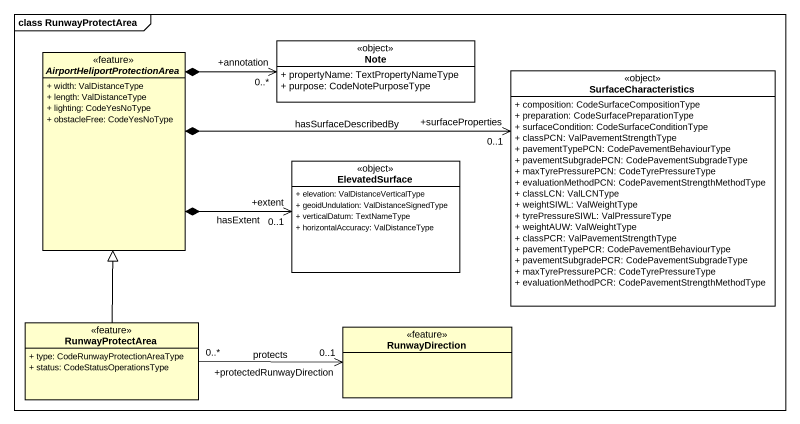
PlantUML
@startuml
mainframe class RunwayProtectArea
hide circle
hide empty members
skinparam classAttributeIconSize 0
class "Note" as Note_ <<object>> #FFFFFF {
  + propertyName: TextPropertyNameType
  + purpose: CodeNotePurposeType
}
abstract class "AirportHeliportProtectionArea" as AirportHeliportProtectionAre <<feature>> {
  + width: ValDistanceType
  + length: ValDistanceType
  + lighting: CodeYesNoType
  + obstacleFree: CodeYesNoType
}
class SurfaceCharacteristics <<object>> #FFFFFF {
  + composition: CodeSurfaceCompositionType
  + preparation: CodeSurfacePreparationType
  + surfaceCondition: CodeSurfaceConditionType
  + classPCN: ValPavementStrengthType
  + pavementTypePCN: CodePavementBehaviourType
  + pavementSubgradePCN: CodePavementSubgradeType
  + maxTyrePressurePCN: CodeTyrePressureType
  + evaluationMethodPCN: CodePavementStrengthMethodType
  + classLCN: ValLCNType
  + weightSIWL: ValWeightType
  + tyrePressureSIWL: ValPressureType
  + weightAUW: ValWeightType
  + classPCR: ValPavementStrengthType
  + pavementTypePCR: CodePavementBehaviourType
  + pavementSubgradePCR: CodePavementSubgradeType
  + maxTyrePressurePCR: CodeTyrePressureType
  + evaluationMethodPCR: CodePavementStrengthMethodType
}
class ElevatedSurface <<object>> #FFFFFF {
  + elevation: ValDistanceVerticalType
  + geoidUndulation: ValDistanceSignedType
  + verticalDatum: TextNameType
  + horizontalAccuracy: ValDistanceType
}
class RunwayProtectArea <<feature>> {
  + type: CodeRunwayProtectionAreaType
  + status: CodeStatusOperationsType
}
class RunwayDirection <<feature>>
AirportHeliportProtectionAre *-right-> "+annotation\n0..*" Note_
AirportHeliportProtectionAre *-right-> "+surfaceProperties\n0..1" SurfaceCharacteristics : hasSurfaceDescribedBy
AirportHeliportProtectionAre *-right-> "+extent\n0..1" ElevatedSurface : hasExtent
RunwayProtectArea -up-|> AirportHeliportProtectionAre
RunwayProtectArea "0..*" -right-> "+protectedRunwayDirection\n0..1" RunwayDirection : protects
@enduml
